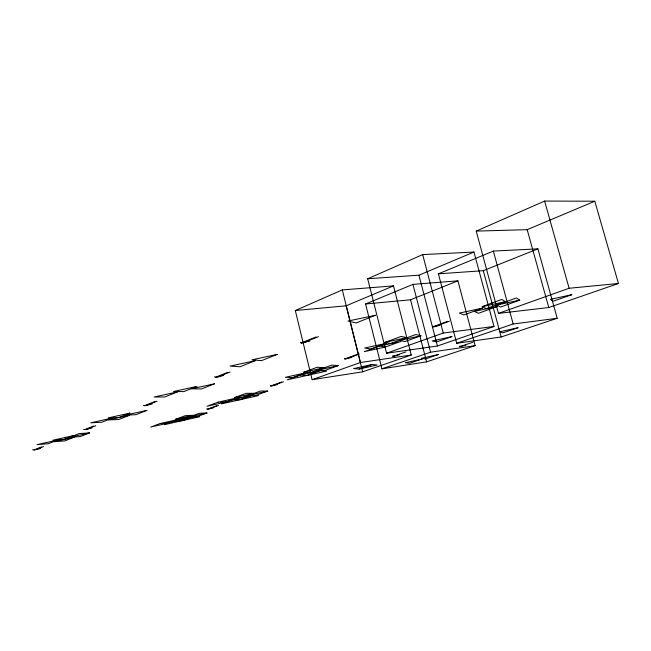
<?xml version="1.0" encoding="UTF-8"?>
<svg xmlns="http://www.w3.org/2000/svg" width="651" height="651" viewBox="0 0 651 651"><rect width="100%" height="100%" fill="white"/><g stroke="black" fill="none" stroke-linecap="round" stroke-linejoin="round"><path stroke-width="0.98" d="M399.291 354.844L392.887 356.439L392.935 355.763M432.752 326.151L432.394 327.168L440.003 325.272M465.782 345.201L459.777 346.69L460.216 346.006M295.31 310.535L342.288 289.915L393.481 285.895L411.269 355.039L362.688 371.819L312.13 379.696L295.31 310.535L346.169 305.799L393.481 285.895M367.66 278.774L422.694 254.606L473.961 252.043L494.003 326.46L437.431 346.006L386.564 353.216L367.66 278.774L418.943 275.186L473.961 252.043M476.215 231.105L544.627 201.069L594.794 201.224L618.45 283.478L548.777 307.541L498.463 313.4L476.215 231.105L527.18 229.665L594.794 201.224M365.569 303.984L412.946 284.373L457.905 280.841L475.149 345.657L426.584 361.858L381.958 368.816L365.569 303.984L410.504 299.802L457.905 280.841M438.408 273.827L493.344 251.074L537.905 248.853L557.207 318.274L501.189 336.966L456.717 343.272L438.408 273.827L483.302 270.686L537.905 248.853M34.121 449.906L41.566 446.92M84.988 429.53L93.671 426.055M144.612 405.646L154.873 401.537M215.481 377.255L227.777 372.331M301.087 342.963L316.101 336.949M36.139 449.556L43.601 446.57M87.088 429.18L95.787 425.705M146.792 405.304L157.062 401.203M217.735 376.937L230.039 372.014M303.407 342.678L318.429 336.673M69.673 437.35L79.121 433.59L89.602 432.899L80.179 436.601L69.673 437.35L89.602 432.899M160.301 423.492L150.715 427.032L168.487 423.028L178.26 419.456L160.301 423.492L168.487 423.028M218.166 402.131L207.091 406.216L225.938 402.009L237.216 397.883L218.166 402.131L225.938 402.009M175.314 419.366L185.38 415.663L193.29 415.33L183.289 418.967L175.314 419.366L193.29 415.33M234.596 397.59L246.265 393.302L253.678 393.334L242.115 397.549L234.596 397.59L253.678 393.334M303.594 372.242L317.265 367.221L323.913 367.758L310.405 372.681L303.594 372.242L323.913 367.758M384.912 342.369L401.154 336.404L406.631 337.641L390.641 343.468L384.912 342.369L406.631 337.641M482.171 306.645L501.791 299.436L505.469 301.649L486.24 308.655L482.171 306.645L505.469 301.649M232.643 399.779L221.503 403.856L258.488 395.588L251.408 395.596L232.643 399.779L240.073 399.706L251.408 395.596M300.233 375.066L287.246 379.818L326.558 371.119L320.202 370.655L300.233 375.066L306.987 375.448L320.202 370.655M379.663 346.031L364.316 351.638L385.384 347.032L400.975 341.376L379.663 346.031L385.384 347.032M207.466 409.137L216.75 405.744M270.808 385.994L281.606 382.047M344.835 358.945L357.545 354.299M432.484 326.916L447.66 321.366M209.199 408.844L218.5 405.459M272.582 385.717L283.388 381.771M346.641 358.685L359.352 354.046M434.298 326.696L449.475 321.155M189.254 416.982L199.393 413.295L206.985 412.994L196.919 416.632L189.254 416.982L206.985 412.994M248.885 395.279L260.612 391.015L267.683 391.088L256.071 395.279L248.885 395.279L267.683 391.088M318.168 370.069L331.88 365.081L338.162 365.659L324.621 370.541L318.168 370.069L338.162 365.659M399.649 340.416L415.899 334.508L420.985 335.77L404.987 341.539L399.649 340.416L420.985 335.77M496.851 305.042L516.422 297.922L519.718 300.135L500.529 307.06L496.851 305.042L519.718 300.135M312.13 379.696L360.451 362.509L411.269 355.039M386.564 353.216L443.266 333.035L494.003 326.46M498.463 313.4L569.104 288.263L618.45 283.478M392.887 356.439L405.964 351.857M359.059 369.068L372.177 364.479L377.238 365.024L359.059 369.068L353.648 368.596L372.177 364.479M381.958 368.816L430.58 352.199L475.149 345.657M456.717 343.272L513.167 323.978L557.207 318.274M459.777 346.69L472.821 342.288M309.827 341.075L301.267 343.215L300.559 342.198M223.537 375.489L215.798 377.417L214.505 376.766M152.09 403.986L145.027 405.744L143.35 405.345M351.849 357.391L344.9 359.116L344.631 358.408M91.954 427.967L85.46 429.587L83.54 429.367M277.383 384.521L270.987 386.108L270.271 385.628M40.639 448.433L34.633 449.931L32.55 449.849M213.642 407.746L207.718 409.219L206.684 408.901M544.627 201.069L569.104 288.263M527.18 229.665L548.777 307.541M493.344 251.074L513.167 323.978M483.302 270.686L501.189 336.966M422.694 254.606L443.266 333.035M418.943 275.186L437.431 346.006M412.946 284.373L430.58 352.199M410.504 299.802L426.584 361.858M342.288 289.915L360.451 362.509M346.169 305.799L362.688 371.819M57.304 440.117L48.255 443.746L37.099 444.633L57.304 440.117M112.363 418.015L101.759 422.271L90.733 422.808L112.363 418.015M177.365 391.935L164.784 396.98L154.1 397.02L177.365 391.935M255.273 360.662L240.089 366.757L230.129 366.082L255.273 360.662M73.172 435.698L63.863 439.409L52.934 440.214L73.172 435.698M129.85 413.108L118.938 417.462L108.188 417.901L129.85 413.108M196.83 386.417L183.859 391.593L173.532 391.511L196.83 386.417M277.196 354.396L261.531 360.638L252.01 359.816L277.196 354.396M375.407 315.263L356.105 322.953L348.025 321.041L375.407 315.263M73.929 437.277L64.758 440.906L54.033 441.72L73.929 437.277M129.63 415.232L118.913 419.472L108.359 419.944L129.63 415.232M146.898 410.374L135.872 414.711L125.594 415.094L146.898 410.374M214.464 383.821L201.395 388.956L191.581 388.818L214.464 383.821M305.75 372.811L292.576 377.629L285.455 377.287L305.75 372.811M386.377 343.313L370.793 349.009L364.69 348.041L386.377 343.313M482.627 308.102L463.911 314.946L459.354 313.09L482.627 308.102M184.314 417.446L164.76 424.598L199.67 416.738L184.314 417.446M192.118 417.088L182.28 420.652L174.411 421.067L192.118 417.088M497.161 306.515L478.477 313.286L474.319 311.422L497.161 306.515M451.867 336.624L436.544 341.978L432.191 340.945L451.867 336.624M571.781 294.708L552.821 301.34L550.486 299.314L571.781 294.708M422.353 358.929L409.471 363.282L405.264 362.753L422.353 358.929M438.579 354.494L425.428 358.921L421.474 358.31L438.579 354.494M517.984 327.746L502.775 332.864L499.919 331.733L517.984 327.746"/></g></svg>
